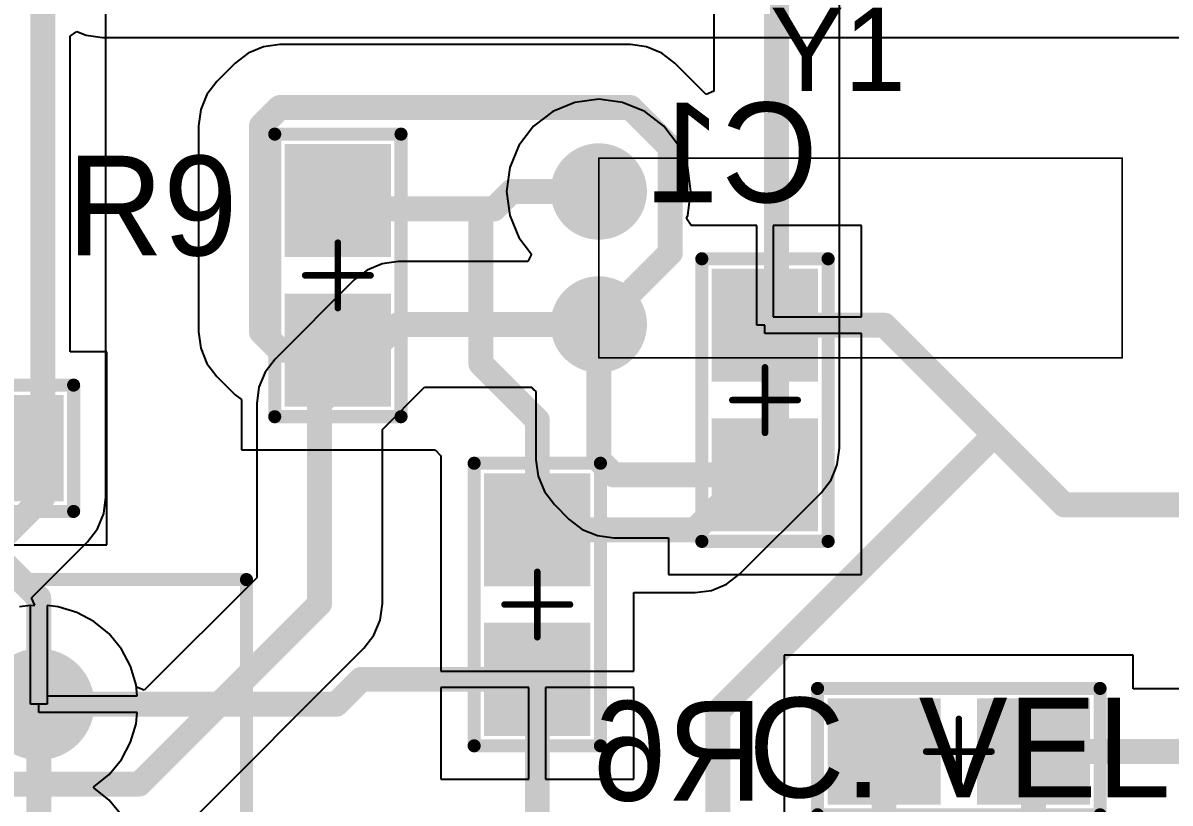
# Model space of a CAD drawing. Extents: x 2 to 5.35, y 2.27 to 3.73.
# Drawn here: x 3.976 to 4.666, y 2.615 to 3.084 of the extents above; entities that cross this region are included whole.
import ezdxf

# ---------------------------------------------------------------- set-up
doc = ezdxf.new("R2010")
doc.units = 0
doc.layers.get('0').update_dxf_attribs({"linetype": 'CONTINUOUS'})
for name, color, linetype in [('BOTTOMLAYER', 5, 'CONTINUOUS'), ('BOTTOMOVERLAY', 54, 'CONTINUOUS'), ('BOTTOMPASTE', 16, 'CONTINUOUS'), ('BOTTOMSOLDER', 6, 'CONTINUOUS'), ('MECHANICAL15', 56, 'CONTINUOUS'), ('MULTILAYER', 9, 'CONTINUOUS'), ('TOPLAYER', 1, 'CONTINUOUS'), ('TOPOVERLAY', 2, 'CONTINUOUS'), ('TOPPASTE', 8, 'CONTINUOUS'), ('TOPSOLDER', 216, 'CONTINUOUS')]:
    doc.layers.add(name, color=color, linetype=linetype)

# ---------------------------------------------------------------- blocks, each defined once
blk = doc.blocks.new('0805_12')
at = {"layer": 'MECHANICAL15', "const_width": 0.003937}
for points in [[(0, -0.019686), (0, 0.019684)], [(0.019686, 0), (-0.019686, 0)]]:
    blk.add_lwpolyline(points, dxfattribs=at)
at = {"layer": 'MECHANICAL15', "const_width": 0.001969}
for points in [[(-0.000984, 0.019684, 1), (0.000984, 0.019684, 1)], [(-0.02067, 0, 1), (-0.018702, 0, 1)], [(0.018702, 0, 1), (0.02067, 0, 1)], [(-0.000984, -0.019686, 1), (0.000984, -0.019686, 1)]]:
    blk.add_lwpolyline(points, format="xyb", close=True, dxfattribs=at)
at = {"layer": 'TOPLAYER'}
for points in [[(-0.075, -0.028), (-0.015, -0.028), (-0.075, 0.028), (-0.015, 0.028)], [(0.015, -0.028), (0.075, -0.028), (0.015, 0.028), (0.075, 0.028)]]:
    blk.add_solid(points, dxfattribs=at)
at = {"layer": 'TOPOVERLAY', "const_width": 0.003937}
for points in [[(-0.086969, 0.038, 1), (-0.083031, 0.038, 1)], [(-0.086969, 0.038, 1), (-0.083031, 0.038, 1)], [(0.083031, 0.038, 1), (0.086969, 0.038, 1)], [(0.083031, 0.038, 1), (0.086969, 0.038, 1)], [(-0.086969, -0.038, 1), (-0.083031, -0.038, 1)], [(-0.086969, -0.038, 1), (-0.083031, -0.038, 1)], [(0.083031, -0.038, 1), (0.086969, -0.038, 1)], [(0.083031, -0.038, 1), (0.086969, -0.038, 1)]]:
    blk.add_lwpolyline(points, format="xyb", close=True, dxfattribs=at)
at = {"layer": 'TOPOVERLAY', "const_width": 0.007874}
for points in [[(0.085, 0.038), (-0.085, 0.038)], [(-0.085, -0.038), (-0.085, 0.038)], [(0.085, -0.038), (0.085, 0.038)], [(0.085, -0.038), (-0.085, -0.038)]]:
    blk.add_lwpolyline(points, dxfattribs=at)
at = {"layer": 'TOPPASTE'}
for points in [[(-0.075, -0.028), (-0.015, -0.028), (-0.075, 0.028), (-0.015, 0.028)], [(0.015, -0.028), (0.075, -0.028), (0.015, 0.028), (0.075, 0.028)]]:
    blk.add_solid(points, dxfattribs=at)
at = {"layer": 'TOPSOLDER'}
for points in [[(-0.079, -0.032), (-0.011, -0.032), (-0.079, 0.032), (-0.011, 0.032)], [(0.011, -0.032), (0.079, -0.032), (0.011, 0.032), (0.079, 0.032)]]:
    blk.add_solid(points, dxfattribs=at)
blk = doc.blocks.new('X32768_14')
at = {"layer": 'BOTTOMLAYER', "const_width": 0.025}
for points in [[(-0.012, 0, 1), (0.013, 0, 1)], [(0.068, 0, 1), (0.093, 0, 1)]]:
    blk.add_lwpolyline(points, format="xyb", close=True, dxfattribs=at)
at = {"layer": 'BOTTOMSOLDER', "const_width": 0.029}
for points in [[(-0.014, 0, 1), (0.015, 0, 1)], [(0.066, 0, 1), (0.095, 0, 1)]]:
    blk.add_lwpolyline(points, format="xyb", close=True, dxfattribs=at)
at = {"layer": 'MULTILAYER', "const_width": 0.025}
for points in [[(-0.012, 0, 1), (0.013, 0, 1)], [(0.068, 0, 1), (0.093, 0, 1)]]:
    blk.add_lwpolyline(points, format="xyb", close=True, dxfattribs=at)
at = {"layer": 'TOPLAYER', "const_width": 0.025}
for points in [[(-0.012, 0, 1), (0.013, 0, 1)], [(0.068, 0, 1), (0.093, 0, 1)]]:
    blk.add_lwpolyline(points, format="xyb", close=True, dxfattribs=at)
at = {"layer": 'TOPOVERLAY', "const_width": 0.001}
for points in [[(-0.0195, 0), (0.1005, 0)], [(-0.0195, 0), (-0.0195, -0.315)], [(0.1005, 0), (0.1005, -0.315)], [(-0.0195, -0.315), (0.1005, -0.315)]]:
    blk.add_lwpolyline(points, dxfattribs=at)
at = {"layer": 'TOPOVERLAY', "const_width": 0.0005}
for points in [[(-0.01975, 0, 1), (-0.01925, 0, 1)], [(-0.01975, 0, 1), (-0.01925, 0, 1)], [(0.10025, 0, 1), (0.10075, 0, 1)], [(0.10025, 0, 1), (0.10075, 0, 1)], [(-0.01975, -0.315, 1), (-0.01925, -0.315, 1)], [(-0.01975, -0.315, 1), (-0.01925, -0.315, 1)], [(0.10025, -0.315, 1), (0.10075, -0.315, 1)], [(0.10025, -0.315, 1), (0.10075, -0.315, 1)]]:
    blk.add_lwpolyline(points, format="xyb", close=True, dxfattribs=at)
at = {"layer": 'TOPSOLDER', "const_width": 0.029}
for points in [[(-0.014, 0, 1), (0.015, 0, 1)], [(0.066, 0, 1), (0.095, 0, 1)]]:
    blk.add_lwpolyline(points, format="xyb", close=True, dxfattribs=at)
blk = doc.blocks.new('0805_15')
at = {"layer": 'MECHANICAL15', "const_width": 0.003937}
for points in [[(0, -0.019686), (0, 0.019684)], [(0.019686, 0), (-0.019684, 0)]]:
    blk.add_lwpolyline(points, dxfattribs=at)
at = {"layer": 'MECHANICAL15', "const_width": 0.001969}
for points in [[(-0.000984, 0.019684, 1), (0.000984, 0.019684, 1)], [(-0.020668, 0, 1), (-0.0187, 0, 1)], [(0.018702, 0, 1), (0.02067, 0, 1)], [(-0.000984, -0.019686, 1), (0.000984, -0.019686, 1)]]:
    blk.add_lwpolyline(points, format="xyb", close=True, dxfattribs=at)
at = {"layer": 'TOPLAYER'}
for points in [[(-0.075, -0.028), (-0.015, -0.028), (-0.075, 0.028), (-0.015, 0.028)], [(0.015, -0.028), (0.075, -0.028), (0.015, 0.028), (0.075, 0.028)]]:
    blk.add_solid(points, dxfattribs=at)
at = {"layer": 'TOPOVERLAY', "const_width": 0.003937}
for points in [[(-0.086969, 0.038, 1), (-0.083031, 0.038, 1)], [(-0.086969, 0.038, 1), (-0.083031, 0.038, 1)], [(0.083031, 0.038, 1), (0.086969, 0.038, 1)], [(0.083031, 0.038, 1), (0.086969, 0.038, 1)], [(-0.086969, -0.038, 1), (-0.083031, -0.038, 1)], [(-0.086969, -0.038, 1), (-0.083031, -0.038, 1)], [(0.083031, -0.038, 1), (0.086969, -0.038, 1)], [(0.083031, -0.038, 1), (0.086969, -0.038, 1)]]:
    blk.add_lwpolyline(points, format="xyb", close=True, dxfattribs=at)
at = {"layer": 'TOPOVERLAY', "const_width": 0.007874}
for points in [[(-0.085, -0.038), (-0.085, 0.038)], [(0.085, 0.038), (-0.085, 0.038)], [(0.085, -0.038), (0.085, 0.038)], [(0.085, -0.038), (-0.085, -0.038)]]:
    blk.add_lwpolyline(points, dxfattribs=at)
at = {"layer": 'TOPPASTE'}
for points in [[(-0.075, -0.028), (-0.015, -0.028), (-0.075, 0.028), (-0.015, 0.028)], [(0.015, -0.028), (0.075, -0.028), (0.015, 0.028), (0.075, 0.028)]]:
    blk.add_solid(points, dxfattribs=at)
at = {"layer": 'TOPSOLDER'}
for points in [[(-0.079, -0.032), (-0.011, -0.032), (-0.079, 0.032), (-0.011, 0.032)], [(0.011, -0.032), (0.079, -0.032), (0.011, 0.032), (0.079, 0.032)]]:
    blk.add_solid(points, dxfattribs=at)
blk = doc.blocks.new('SIP7_2_B_17')
at = {"layer": 'BOTTOMLAYER', "const_width": 0.029528}
blk.add_lwpolyline([(0.585236, 0, 1), (0.614764, 0, 1)], format="xyb", close=True, dxfattribs=at)
at = {"layer": 'BOTTOMOVERLAY', "const_width": 0.007874}
for points in [[(-0.125, 0.075), (0.725, 0.075)], [(0.725, -0.175), (0.725, 0.075)]]:
    blk.add_lwpolyline(points, dxfattribs=at)
at = {"layer": 'BOTTOMOVERLAY', "const_width": 0.003937}
blk.add_lwpolyline([(0.723032, 0.075, 1), (0.726969, 0.075, 1)], format="xyb", close=True, dxfattribs=at)
blk.add_lwpolyline([(0.723032, 0.075, 1), (0.726969, 0.075, 1)], format="xyb", close=True, dxfattribs=at)
at = {"layer": 'BOTTOMSOLDER', "const_width": 0.033528}
blk.add_lwpolyline([(0.583236, 0, 1), (0.616764, 0, 1)], format="xyb", close=True, dxfattribs=at)
at = {"layer": 'MULTILAYER', "const_width": 0.029528}
blk.add_lwpolyline([(0.585236, 0, 1), (0.614764, 0, 1)], format="xyb", close=True, dxfattribs=at)
at = {"layer": 'TOPLAYER', "const_width": 0.029528}
blk.add_lwpolyline([(0.585236, 0, 1), (0.614764, 0, 1)], format="xyb", close=True, dxfattribs=at)
at = {"layer": 'TOPSOLDER', "const_width": 0.033528}
blk.add_lwpolyline([(0.583236, 0, 1), (0.616764, 0, 1)], format="xyb", close=True, dxfattribs=at)
blk = doc.blocks.new('0805_B_23')
at = {"layer": 'BOTTOMLAYER'}
for points in [[(-0.075001, -0.027999), (-0.015001, -0.027999), (-0.075001, 0.028001), (-0.015001, 0.028001)], [(0.014999, -0.027999), (0.074999, -0.027999), (0.014999, 0.028001), (0.074999, 0.028001)]]:
    blk.add_solid(points, dxfattribs=at)
at = {"layer": 'BOTTOMOVERLAY', "const_width": 0.003937}
for points in [[(-0.08697, 0.038001, 1), (-0.083033, 0.038001, 1)], [(-0.08697, 0.038001, 1), (-0.083033, 0.038001, 1)], [(0.08303, 0.038001, 1), (0.086967, 0.038001, 1)], [(0.08303, 0.038001, 1), (0.086967, 0.038001, 1)], [(-0.08697, -0.037999, 1), (-0.083033, -0.037999, 1)], [(-0.08697, -0.037999, 1), (-0.083033, -0.037999, 1)], [(0.08303, -0.037999, 1), (0.086967, -0.037999, 1)], [(0.08303, -0.037999, 1), (0.086967, -0.037999, 1)]]:
    blk.add_lwpolyline(points, format="xyb", close=True, dxfattribs=at)
at = {"layer": 'BOTTOMOVERLAY', "const_width": 0.007874}
for points in [[(0.084999, 0.038001), (-0.085001, 0.038001)], [(-0.085001, 0.038001), (-0.085001, -0.037999)], [(0.084999, 0.038001), (0.084999, -0.037999)], [(0.084999, -0.037999), (-0.085001, -0.037999)]]:
    blk.add_lwpolyline(points, dxfattribs=at)
at = {"layer": 'BOTTOMPASTE'}
for points in [[(-0.075001, -0.027999), (-0.015001, -0.027999), (-0.075001, 0.028001), (-0.015001, 0.028001)], [(0.014999, -0.027999), (0.074999, -0.027999), (0.014999, 0.028001), (0.074999, 0.028001)]]:
    blk.add_solid(points, dxfattribs=at)
at = {"layer": 'BOTTOMSOLDER'}
for points in [[(-0.079001, -0.031999), (-0.011001, -0.031999), (-0.079001, 0.032001), (-0.011001, 0.032001)], [(0.010999, -0.031999), (0.078999, -0.031999), (0.010999, 0.032001), (0.078999, 0.032001)]]:
    blk.add_solid(points, dxfattribs=at)
at = {"layer": 'MECHANICAL15', "const_width": 0.003937}
for points in [[(-0.000001, 0.019687), (-0.000001, -0.019683)], [(0.019685, 0.000001), (-0.019687, 0.000001)]]:
    blk.add_lwpolyline(points, dxfattribs=at)
at = {"layer": 'MECHANICAL15', "const_width": 0.001969}
for points in [[(-0.000985, 0.019687, 1), (0.000983, 0.019687, 1)], [(-0.020671, 0.000001, 1), (-0.018703, 0.000001, 1)], [(0.018701, 0.000001, 1), (0.020669, 0.000001, 1)], [(-0.000985, -0.019683, 1), (0.000983, -0.019683, 1)]]:
    blk.add_lwpolyline(points, format="xyb", close=True, dxfattribs=at)
blk = doc.blocks.new('0805_B_32')
at = {"layer": 'BOTTOMLAYER'}
for points in [[(-0.075, -0.027998), (-0.015, -0.027998), (-0.075, 0.028002), (-0.015, 0.028002)], [(0.015, -0.027998), (0.075, -0.027998), (0.015, 0.028002), (0.075, 0.028002)]]:
    blk.add_solid(points, dxfattribs=at)
at = {"layer": 'BOTTOMOVERLAY', "const_width": 0.003937}
for points in [[(-0.086969, 0.038002, 1), (-0.083031, 0.038002, 1)], [(-0.086969, 0.038002, 1), (-0.083031, 0.038002, 1)], [(0.083031, 0.038002, 1), (0.086969, 0.038002, 1)], [(0.083031, 0.038002, 1), (0.086969, 0.038002, 1)], [(-0.086969, -0.037998, 1), (-0.083031, -0.037998, 1)], [(-0.086969, -0.037998, 1), (-0.083031, -0.037998, 1)], [(0.083031, -0.037998, 1), (0.086969, -0.037998, 1)], [(0.083031, -0.037998, 1), (0.086969, -0.037998, 1)]]:
    blk.add_lwpolyline(points, format="xyb", close=True, dxfattribs=at)
at = {"layer": 'BOTTOMOVERLAY', "const_width": 0.007874}
for points in [[(-0.085, 0.038002), (-0.085, -0.037998)], [(0.085, 0.038002), (-0.085, 0.038002)], [(0.085, 0.038002), (0.085, -0.037998)], [(0.085, -0.037998), (-0.085, -0.037998)]]:
    blk.add_lwpolyline(points, dxfattribs=at)
at = {"layer": 'BOTTOMPASTE'}
for points in [[(-0.075, -0.027998), (-0.015, -0.027998), (-0.075, 0.028002), (-0.015, 0.028002)], [(0.015, -0.027998), (0.075, -0.027998), (0.015, 0.028002), (0.075, 0.028002)]]:
    blk.add_solid(points, dxfattribs=at)
at = {"layer": 'BOTTOMSOLDER'}
for points in [[(-0.079, -0.031998), (-0.011, -0.031998), (-0.079, 0.032002), (-0.011, 0.032002)], [(0.011, -0.031998), (0.079, -0.031998), (0.011, 0.032002), (0.079, 0.032002)]]:
    blk.add_solid(points, dxfattribs=at)
at = {"layer": 'MECHANICAL15', "const_width": 0.003937}
for points in [[(0, 0.019686), (0, -0.019684)], [(0.019684, 0.000002), (-0.019686, 0.000002)]]:
    blk.add_lwpolyline(points, dxfattribs=at)
at = {"layer": 'MECHANICAL15', "const_width": 0.001969}
for points in [[(-0.000984, 0.019686, 1), (0.000984, 0.019686, 1)], [(-0.02067, 0.000002, 1), (-0.018702, 0.000002, 1)], [(0.0187, 0.000002, 1), (0.020668, 0.000002, 1)], [(-0.000984, -0.019684, 1), (0.000984, -0.019684, 1)]]:
    blk.add_lwpolyline(points, format="xyb", close=True, dxfattribs=at)
blk = doc.blocks.new('0805_B_33')
at = {"layer": 'BOTTOMLAYER'}
for points in [[(-0.075, -0.028), (-0.015, -0.028), (-0.075, 0.028), (-0.015, 0.028)], [(0.015, -0.028), (0.075, -0.028), (0.015, 0.028), (0.075, 0.028)]]:
    blk.add_solid(points, dxfattribs=at)
at = {"layer": 'BOTTOMOVERLAY', "const_width": 0.003937}
for points in [[(-0.086969, 0.038, 1), (-0.083031, 0.038, 1)], [(-0.086969, 0.038, 1), (-0.083031, 0.038, 1)], [(0.083031, 0.038, 1), (0.086969, 0.038, 1)], [(0.083031, 0.038, 1), (0.086969, 0.038, 1)], [(-0.086969, -0.038, 1), (-0.083031, -0.038, 1)], [(-0.086969, -0.038, 1), (-0.083031, -0.038, 1)], [(0.083031, -0.038, 1), (0.086969, -0.038, 1)], [(0.083031, -0.038, 1), (0.086969, -0.038, 1)]]:
    blk.add_lwpolyline(points, format="xyb", close=True, dxfattribs=at)
at = {"layer": 'BOTTOMOVERLAY', "const_width": 0.007874}
for points in [[(-0.085, 0.038), (-0.085, -0.038)], [(-0.085, 0.038), (0.085, 0.038)], [(0.085, 0.038), (0.085, -0.038)], [(-0.085, -0.038), (0.085, -0.038)]]:
    blk.add_lwpolyline(points, dxfattribs=at)
at = {"layer": 'BOTTOMPASTE'}
for points in [[(-0.075, -0.028), (-0.015, -0.028), (-0.075, 0.028), (-0.015, 0.028)], [(0.015, -0.028), (0.075, -0.028), (0.015, 0.028), (0.075, 0.028)]]:
    blk.add_solid(points, dxfattribs=at)
at = {"layer": 'BOTTOMSOLDER'}
for points in [[(-0.079, -0.032), (-0.011, -0.032), (-0.079, 0.032), (-0.011, 0.032)], [(0.011, -0.032), (0.079, -0.032), (0.011, 0.032), (0.079, 0.032)]]:
    blk.add_solid(points, dxfattribs=at)
at = {"layer": 'MECHANICAL15', "const_width": 0.003937}
for points in [[(0, 0.019686), (0, -0.019684)], [(-0.019686, 0), (0.019684, 0)]]:
    blk.add_lwpolyline(points, dxfattribs=at)
at = {"layer": 'MECHANICAL15', "const_width": 0.001969}
for points in [[(-0.000984, 0.019686, 1), (0.000984, 0.019686, 1)], [(-0.02067, 0, 1), (-0.018702, 0, 1)], [(0.0187, 0, 1), (0.020668, 0, 1)], [(-0.000984, -0.019684, 1), (0.000984, -0.019684, 1)]]:
    blk.add_lwpolyline(points, format="xyb", close=True, dxfattribs=at)

msp = doc.modelspace()

# ---------------------------------------------------------------- linework, layer by layer
at = {"layer": 'BOTTOMLAYER'}
for p, q in [((4.003824, 3.076001), (4.007981, 3.078778)), ((4.007981, 3.078778), (4.013566, 3.076465)), ((4.003824, 2.886), (4.003824, 3.076001)), ((4.013566, 3.076465), (4.023355, 3.075176)), ((4.023355, 3.075176), (4.896153, 3.075176)), ((4.322, 3.037975), (4.307642, 3.036084)), ((4.336358, 3.036084), (4.322, 3.037975)), ((4.294263, 3.030542), (4.282774, 3.021727)), ((4.307642, 3.036084), (4.294263, 3.030542)), ((4.349737, 3.030542), (4.336358, 3.036084)), ((4.361226, 3.021727), (4.349737, 3.030542)), ((4.282774, 3.021727), (4.273958, 3.010237)), ((4.370042, 3.010237), (4.361226, 3.021727)), ((4.273958, 3.010237), (4.268416, 2.996858)), ((4.375584, 2.996858), (4.370042, 3.010237)), ((4.268416, 2.996858), (4.266525, 2.9825)), ((4.377475, 2.9825), (4.375584, 2.996858)), ((4.266525, 2.9825), (4.268416, 2.968142)), ((4.375584, 2.968142), (4.377475, 2.9825)), ((4.268416, 2.968142), (4.273958, 2.954763)), ((4.374762, 2.966157), (4.375584, 2.968142)), ((4.37754, 2.962), (4.374762, 2.966157)), ((4.417, 2.962), (4.37754, 2.962)), ((4.417, 2.90199), (4.417, 2.962)), ((4.48, 2.962), (4.427, 2.962)), ((4.427, 2.962), (4.427, 2.907)), ((4.48, 2.907), (4.48, 2.962)), ((4.273958, 2.954763), (4.281596, 2.944808)), ((4.281596, 2.944808), (4.279385, 2.940324)), ((4.182588, 2.935256), (4.174755, 2.929245)), ((4.191711, 2.939035), (4.182588, 2.935256)), ((4.2015, 2.940324), (4.191711, 2.939035)), ((4.279385, 2.940324), (4.2015, 2.940324)), ((4.174755, 2.929245), (4.12722, 2.881711)), ((4.427, 2.907), (4.48, 2.907)), ((4.42199, 2.90199), (4.417, 2.90199)), ((4.42199, 2.897), (4.42199, 2.90199)), ((4.48, 2.897), (4.42199, 2.897)), ((4.48, 2.842), (4.48, 2.897)), ((4.026, 2.886), (4.003824, 2.886)), ((4.026, 2.77), (4.026, 2.886)), ((4.12722, 2.881711), (4.121209, 2.873877)), ((4.121209, 2.873877), (4.117431, 2.864755)), ((4.117431, 2.864755), (4.116142, 2.854965)), ((4.191789, 2.839298), (4.217167, 2.864676)), ((4.217167, 2.864676), (4.281697, 2.864676)), ((4.281697, 2.864676), (4.282774, 2.863274)), ((4.282774, 2.863274), (4.284176, 2.862197)), ((4.284176, 2.862197), (4.284176, 2.821)), ((4.116142, 2.854965), (4.116142, 2.750132)), ((4.191789, 2.734465), (4.191789, 2.839298)), ((4.48, 2.752), (4.48, 2.842)), ((4.284176, 2.821), (4.285465, 2.811211)), ((4.285465, 2.811211), (4.289244, 2.802088)), ((4.289244, 2.802088), (4.295255, 2.794255)), ((4.295255, 2.794255), (4.304254, 2.785255)), ((4.304254, 2.785255), (4.304255, 2.785255)), ((4.304255, 2.785255), (4.304254, 2.785255)), ((4.304254, 2.785255), (4.304255, 2.785255)), ((4.304255, 2.785255), (4.304255, 2.785255)), ((4.304255, 2.785255), (4.304255, 2.785255)), ((4.304255, 2.785255), (4.304255, 2.785255)), ((4.304255, 2.785255), (4.304255, 2.785255)), ((4.304255, 2.785255), (4.304255, 2.785255)), ((4.304255, 2.785255), (4.304255, 2.785255)), ((4.304255, 2.785255), (4.304255, 2.785255)), ((4.304255, 2.785255), (4.304255, 2.785255)), ((4.304255, 2.785255), (4.312088, 2.779244)), ((4.312088, 2.779244), (4.321211, 2.775465)), ((4.321211, 2.775465), (4.331, 2.774176)), ((3.856024, 2.77), (4.026, 2.77)), ((4.331, 2.774176), (4.364, 2.774176)), ((4.364, 2.774176), (4.364, 2.752)), ((4.116142, 2.750132), (4.048519, 2.68251)), ((4.364, 2.752), (4.48, 2.752)), ((4.1905, 2.724676), (4.191789, 2.734465)), ((3.98, 2.733323), (3.973331, 2.732666)), ((3.98, 2.67399), (3.98, 2.733323)), ((3.996669, 2.732666), (3.99, 2.733323)), ((3.99, 2.733323), (3.99, 2.67399)), ((4.00789, 2.729262), (3.996669, 2.732666)), ((4.018232, 2.723735), (4.00789, 2.729262)), ((4.027296, 2.716296), (4.018232, 2.723735)), ((4.186722, 2.715554), (4.1905, 2.724676)), ((4.1905, 2.724676), (4.1905, 2.724676)), ((4.1905, 2.724676), (4.1905, 2.724676)), ((4.1905, 2.724676), (4.1905, 2.724676)), ((4.1905, 2.724676), (4.1905, 2.724676)), ((4.1905, 2.724676), (4.1905, 2.724676)), ((4.1905, 2.724676), (4.1905, 2.724676)), ((4.1905, 2.724676), (4.1905, 2.724676)), ((4.1905, 2.724676), (4.1905, 2.724676)), ((4.1905, 2.724676), (4.1905, 2.724676)), ((4.1905, 2.724676), (4.1905, 2.724676)), ((4.1905, 2.724676), (4.1905, 2.724676)), ((4.1905, 2.724676), (4.1905, 2.724676)), ((4.1905, 2.724676), (4.1905, 2.724676)), ((4.1905, 2.724676), (4.1905, 2.724676)), ((4.1905, 2.724676), (4.1905, 2.724676)), ((4.1905, 2.724676), (4.1905, 2.724676)), ((4.1905, 2.724676), (4.1905, 2.724676)), ((4.1905, 2.724676), (4.1905, 2.724676)), ((4.1905, 2.724676), (4.1905, 2.724676)), ((4.1905, 2.724676), (4.1905, 2.724676)), ((4.1905, 2.724676), (4.1905, 2.724676)), ((4.1905, 2.724676), (4.1905, 2.724676)), ((4.1905, 2.724676), (4.1905, 2.724676)), ((4.1905, 2.724676), (4.1905, 2.724676)), ((4.1905, 2.724676), (4.1905, 2.724676)), ((4.1905, 2.724676), (4.1905, 2.724676)), ((4.1905, 2.724676), (4.1905, 2.724676)), ((4.1905, 2.724676), (4.1905, 2.724676)), ((4.1905, 2.724676), (4.1905, 2.724676)), ((4.1905, 2.724676), (4.1905, 2.724676)), ((4.1905, 2.724676), (4.1905, 2.724676)), ((4.1905, 2.724676), (4.1905, 2.724676)), ((4.1905, 2.724676), (4.1905, 2.724676)), ((4.1905, 2.724676), (4.1905, 2.724676)), ((4.1905, 2.724676), (4.1905, 2.724676)), ((4.034735, 2.707232), (4.027296, 2.716296)), ((4.180711, 2.70772), (4.186722, 2.715554)), ((4.040262, 2.69689), (4.034735, 2.707232)), ((4.072245, 2.599255), (4.180711, 2.70772)), ((4.643636, 2.703522), (4.433636, 2.703522)), ((4.433636, 2.703522), (4.433636, 2.587522)), ((4.643636, 2.683346), (4.643636, 2.703522)), ((4.043666, 2.685669), (4.040262, 2.69689)), ((4.043812, 2.684194), (4.043666, 2.685669)), ((4.048519, 2.68251), (4.043812, 2.684194)), ((4.67528, 2.683346), (4.643636, 2.683346)), ((3.99, 2.67399), (3.98, 2.67399))]:
    msp.add_line(p, q, dxfattribs=at)
at = {"layer": 'BOTTOMLAYER', "const_width": 0.015}
for points in [[(4.153965, 2.854965), (4.2015, 2.9025)], [(4.2015, 2.9025), (4.322, 2.9025)], [(4.322, 2.821), (4.322, 2.9025)], [(4.422, 2.902), (4.494, 2.902)], [(4.494, 2.902), (4.602047, 2.793953)], [(4.153965, 2.734465), (4.153965, 2.854965)], [(4.393636, 2.669636), (4.56, 2.836)], [(4.322, 2.821), (4.331, 2.812)], [(4.331, 2.812), (4.422, 2.812)], [(4.602047, 2.793953), (4.757516, 2.793953)], [(3.964, 2.759), (3.985, 2.738)], [(3.985, 2.674), (3.985, 2.738)], [(4.0455, 2.626), (4.153965, 2.734465)], [(4.393636, 2.638), (4.393636, 2.669636)], [(4.493636, 2.490522), (4.493636, 2.645522)], [(4.583636, 2.645522), (4.73, 2.645522)], [(4.583636, 2.573), (4.583636, 2.645522)], [(4.393636, 2.490522), (4.393636, 2.638)], [(3.86, 2.626), (4.0455, 2.626)]]:
    msp.add_lwpolyline(points, dxfattribs=at)
at = {"layer": 'BOTTOMLAYER', "const_width": 0.0075}
for points in [[(4.19775, 2.9025, 1), (4.20525, 2.9025, 1)], [(4.19775, 2.9025, 1), (4.20525, 2.9025, 1)], [(4.31825, 2.9025, 1), (4.32575, 2.9025, 1)], [(4.31825, 2.9025, 1), (4.32575, 2.9025, 1)], [(4.41825, 2.902, 1), (4.42575, 2.902, 1)], [(4.49025, 2.902, 1), (4.49775, 2.902, 1)], [(4.49025, 2.902, 1), (4.49775, 2.902, 1)], [(4.150215, 2.854965, 1), (4.157715, 2.854965, 1)], [(4.150215, 2.854965, 1), (4.157715, 2.854965, 1)], [(4.55625, 2.836, 1), (4.56375, 2.836, 1)], [(4.31825, 2.821, 1), (4.32575, 2.821, 1)], [(4.31825, 2.821, 1), (4.32575, 2.821, 1)], [(4.32725, 2.812, 1), (4.33475, 2.812, 1)], [(4.32725, 2.812, 1), (4.33475, 2.812, 1)], [(4.41825, 2.812, 1), (4.42575, 2.812, 1)], [(4.598297, 2.793953, 1), (4.605797, 2.793953, 1)], [(4.598297, 2.793953, 1), (4.605797, 2.793953, 1)], [(3.98125, 2.738, 1), (3.98875, 2.738, 1)], [(3.98125, 2.738, 1), (3.98875, 2.738, 1)], [(4.150215, 2.734465, 1), (4.157715, 2.734465, 1)], [(4.150215, 2.734465, 1), (4.157715, 2.734465, 1)], [(3.98125, 2.674, 1), (3.98875, 2.674, 1)], [(4.389886, 2.669636, 1), (4.397386, 2.669636, 1)], [(4.389886, 2.669636, 1), (4.397386, 2.669636, 1)], [(4.489886, 2.645522, 1), (4.497386, 2.645522, 1)], [(4.579886, 2.645522, 1), (4.587386, 2.645522, 1)], [(4.579886, 2.645522, 1), (4.587386, 2.645522, 1)], [(4.389886, 2.638, 1), (4.397386, 2.638, 1)], [(4.389886, 2.638, 1), (4.397386, 2.638, 1)], [(4.04175, 2.626, 1), (4.04925, 2.626, 1)], [(4.04175, 2.626, 1), (4.04925, 2.626, 1)]]:
    msp.add_lwpolyline(points, format="xyb", close=True, dxfattribs=at)
at = {"layer": 'TOPLAYER'}
for p, q in [((4.025364, 2.79854), (4.025364, 3.220873)), ((4.391176, 3.099299), (4.391176, 3.042847)), ((4.466824, 2.828), (4.466824, 3.099299)), ((4.111088, 3.065756), (4.103255, 3.059745)), ((4.12021, 3.069535), (4.111088, 3.065756)), ((4.13, 3.070824), (4.12021, 3.069535)), ((4.341, 3.070824), (4.13, 3.070824)), ((4.35079, 3.069535), (4.341, 3.070824)), ((4.359912, 3.065756), (4.35079, 3.069535)), ((4.367745, 3.059745), (4.359912, 3.065756)), ((4.103255, 3.059745), (4.092255, 3.048745)), ((4.386557, 3.040934), (4.367745, 3.059745)), ((4.092255, 3.048745), (4.086244, 3.040912)), ((4.086244, 3.040912), (4.082465, 3.031789)), ((4.391176, 3.042847), (4.386557, 3.040934)), ((4.082465, 3.031789), (4.081176, 3.022)), ((4.081176, 3.022), (4.081176, 2.898)), ((4.081176, 2.898), (4.081176, 2.898)), ((4.081176, 2.898), (4.081176, 2.898)), ((4.081176, 2.898), (4.082465, 2.888211)), ((4.082465, 2.888211), (4.086244, 2.879088)), ((4.086244, 2.879088), (4.092255, 2.871255)), ((4.092255, 2.871255), (4.103255, 2.860255)), ((4.103255, 2.860255), (4.107, 2.857381)), ((4.107, 2.857381), (4.107, 2.827)), ((4.107, 2.827), (4.223, 2.827)), ((4.223, 2.827), (4.223, 2.827)), ((4.223, 2.827), (4.223464, 2.827)), ((4.223464, 2.827), (4.227, 2.823464)), ((4.227, 2.823464), (4.227, 2.719)), ((4.465535, 2.818211), (4.466824, 2.828)), ((4.464428, 2.815539), (4.465535, 2.818211)), ((4.461756, 2.809088), (4.464428, 2.815539)), ((4.455745, 2.801255), (4.461756, 2.809088)), ((4.024075, 2.78875), (4.025364, 2.79854)), ((4.025364, 2.79854), (4.025364, 2.79854)), ((4.025364, 2.79854), (4.025364, 2.79854)), ((4.025364, 2.79854), (4.025364, 2.79854)), ((4.025364, 2.79854), (4.025364, 2.79854)), ((4.025364, 2.79854), (4.025364, 2.79854)), ((4.025364, 2.79854), (4.025364, 2.79854)), ((4.025364, 2.79854), (4.025364, 2.79854)), ((4.025364, 2.79854), (4.025364, 2.79854)), ((4.025364, 2.79854), (4.025364, 2.79854)), ((4.025364, 2.79854), (4.025364, 2.79854)), ((4.025364, 2.79854), (4.025364, 2.79854)), ((4.025364, 2.79854), (4.025364, 2.79854)), ((4.025364, 2.79854), (4.025364, 2.79854)), ((4.025364, 2.79854), (4.025364, 2.79854)), ((4.025364, 2.79854), (4.025364, 2.79854)), ((4.025364, 2.79854), (4.025364, 2.79854)), ((4.025364, 2.79854), (4.025364, 2.79854)), ((4.025364, 2.79854), (4.025364, 2.79854)), ((4.025364, 2.79854), (4.025364, 2.79854)), ((4.025364, 2.79854), (4.025364, 2.79854)), ((4.025364, 2.79854), (4.025364, 2.79854)), ((4.025364, 2.79854), (4.025364, 2.79854)), ((4.025364, 2.79854), (4.025364, 2.79854)), ((4.025364, 2.79854), (4.025364, 2.79854)), ((4.025364, 2.79854), (4.025364, 2.79854)), ((4.025364, 2.79854), (4.025364, 2.79854)), ((4.025364, 2.79854), (4.025364, 2.79854)), ((4.025364, 2.79854), (4.025364, 2.79854)), ((4.025364, 2.79854), (4.025364, 2.79854)), ((4.025364, 2.79854), (4.025364, 2.79854)), ((4.025364, 2.79854), (4.025364, 2.79854)), ((4.025364, 2.79854), (4.025364, 2.79854)), ((4.025364, 2.79854), (4.025364, 2.79854)), ((4.025364, 2.79854), (4.025364, 2.79854)), ((4.406745, 2.752255), (4.455745, 2.801255)), ((4.020296, 2.779628), (4.024075, 2.78875)), ((4.014285, 2.771795), (4.020296, 2.779628)), ((3.980604, 2.738113), (4.014285, 2.771795)), ((4.398912, 2.746244), (4.406745, 2.752255)), ((4.343, 2.719), (4.343, 2.741176)), ((4.343, 2.741176), (4.38, 2.741176)), ((4.38, 2.741176), (4.38979, 2.742465)), ((4.38979, 2.742465), (4.398912, 2.746244)), ((3.98, 2.733325), (3.98274, 2.733595)), ((3.98274, 2.733595), (3.980604, 2.738113)), ((3.98, 2.67399), (3.98, 2.733325)), ((3.996669, 2.732666), (3.99, 2.733323)), ((3.99, 2.733323), (3.99, 2.679)), ((4.00789, 2.729262), (3.996669, 2.732666)), ((4.018232, 2.723735), (4.00789, 2.729262)), ((4.027296, 2.716296), (4.018232, 2.723735)), ((4.034735, 2.707232), (4.027296, 2.716296)), ((4.227, 2.719), (4.227, 2.694)), ((4.343, 2.694), (4.343, 2.719)), ((4.040262, 2.69689), (4.034735, 2.707232)), ((4.043666, 2.685669), (4.040262, 2.69689)), ((4.227, 2.694), (4.343, 2.694)), ((4.044323, 2.679), (4.043666, 2.685669)), ((3.99, 2.679), (4.044323, 2.679)), ((4.28, 2.684), (4.227, 2.684)), ((4.227, 2.684), (4.227, 2.629)), ((4.28, 2.629), (4.28, 2.684)), ((4.343, 2.684), (4.29, 2.684)), ((4.29, 2.684), (4.29, 2.629)), ((4.343, 2.629), (4.343, 2.684)), ((3.98499, 2.67399), (3.98, 2.67399)), ((3.98499, 2.669), (3.98499, 2.67399)), ((4.044323, 2.669), (3.98499, 2.669)), ((4.043666, 2.662331), (4.044323, 2.669)), ((4.040262, 2.65111), (4.043666, 2.662331)), ((4.034735, 2.640768), (4.040262, 2.65111)), ((4.027296, 2.631704), (4.034735, 2.640768)), ((4.018232, 2.624265), (4.027296, 2.631704)), ((4.018232, 2.623735), (4.018232, 2.624265)), ((4.027296, 2.616296), (4.018232, 2.623735)), ((4.227, 2.629), (4.28, 2.629)), ((4.29, 2.629), (4.343, 2.629)), ((4.034735, 2.607232), (4.027296, 2.616296))]:
    msp.add_line(p, q, dxfattribs=at)
at = {"layer": 'TOPLAYER', "const_width": 0.015}
for points in [[(3.98754, 2.79854), (3.98754, 3.23654)], [(4.429, 2.828), (4.429, 3.186)], [(4.119, 3.022), (4.13, 3.033)], [(4.13, 3.033), (4.341, 3.033)], [(4.341, 3.033), (4.365, 3.009)], [(4.119, 2.898), (4.119, 3.022)], [(4.365, 2.9455), (4.365, 3.009)], [(4.259, 2.972), (4.2695, 2.9825)], [(4.2695, 2.9825), (4.322, 2.9825)], [(4.165, 2.977), (4.17, 2.972)], [(4.17, 2.972), (4.251, 2.972)], [(4.251, 2.879), (4.251, 2.972)], [(4.251, 2.972), (4.259, 2.972)], [(4.322, 2.9025), (4.365, 2.9455)], [(4.119, 2.898), (4.13, 2.887)], [(4.13, 2.887), (4.165, 2.887)], [(4.251, 2.879), (4.285, 2.845)], [(4.285, 2.779), (4.285, 2.845)], [(4.38, 2.779), (4.429, 2.828)], [(3.933, 2.744), (3.98754, 2.79854)], [(4.285, 2.779), (4.38, 2.779)], [(4.164, 2.674), (4.179, 2.689)], [(4.179, 2.689), (4.285, 2.689)], [(4.285, 2.599158), (4.285, 2.689)], [(3.985, 2.674), (4.164, 2.674)], [(3.985, 2.574), (3.985, 2.674)]]:
    msp.add_lwpolyline(points, dxfattribs=at)
at = {"layer": 'TOPLAYER', "const_width": 0.0075}
for points in [[(4.12625, 3.033, 1), (4.13375, 3.033, 1)], [(4.12625, 3.033, 1), (4.13375, 3.033, 1)], [(4.33725, 3.033, 1), (4.34475, 3.033, 1)], [(4.33725, 3.033, 1), (4.34475, 3.033, 1)], [(4.11525, 3.022, 1), (4.12275, 3.022, 1)], [(4.11525, 3.022, 1), (4.12275, 3.022, 1)], [(4.36125, 3.009, 1), (4.36875, 3.009, 1)], [(4.36125, 3.009, 1), (4.36875, 3.009, 1)], [(4.26575, 2.9825, 1), (4.27325, 2.9825, 1)], [(4.26575, 2.9825, 1), (4.27325, 2.9825, 1)], [(4.31825, 2.9825, 1), (4.32575, 2.9825, 1)], [(4.16125, 2.977, 1), (4.16875, 2.977, 1)], [(4.16625, 2.972, 1), (4.17375, 2.972, 1)], [(4.16625, 2.972, 1), (4.17375, 2.972, 1)], [(4.24725, 2.972, 1), (4.25475, 2.972, 1)], [(4.24725, 2.972, 1), (4.25475, 2.972, 1)], [(4.24725, 2.972, 1), (4.25475, 2.972, 1)], [(4.25525, 2.972, 1), (4.26275, 2.972, 1)], [(4.25525, 2.972, 1), (4.26275, 2.972, 1)], [(4.36125, 2.9455, 1), (4.36875, 2.9455, 1)], [(4.36125, 2.9455, 1), (4.36875, 2.9455, 1)], [(4.31825, 2.9025, 1), (4.32575, 2.9025, 1)], [(4.11525, 2.898, 1), (4.12275, 2.898, 1)], [(4.11525, 2.898, 1), (4.12275, 2.898, 1)], [(4.12625, 2.887, 1), (4.13375, 2.887, 1)], [(4.12625, 2.887, 1), (4.13375, 2.887, 1)], [(4.16125, 2.887, 1), (4.16875, 2.887, 1)], [(4.24725, 2.879, 1), (4.25475, 2.879, 1)], [(4.24725, 2.879, 1), (4.25475, 2.879, 1)], [(4.28125, 2.845, 1), (4.28875, 2.845, 1)], [(4.28125, 2.845, 1), (4.28875, 2.845, 1)], [(4.42525, 2.828, 1), (4.43275, 2.828, 1)], [(4.42525, 2.828, 1), (4.43275, 2.828, 1)], [(3.98379, 2.79854, 1), (3.99129, 2.79854, 1)], [(3.98379, 2.79854, 1), (3.99129, 2.79854, 1)], [(4.28125, 2.779, 1), (4.28875, 2.779, 1)], [(4.28125, 2.779, 1), (4.28875, 2.779, 1)], [(4.37625, 2.779, 1), (4.38375, 2.779, 1)], [(4.37625, 2.779, 1), (4.38375, 2.779, 1)], [(4.17525, 2.689, 1), (4.18275, 2.689, 1)], [(4.17525, 2.689, 1), (4.18275, 2.689, 1)], [(4.28125, 2.689, 1), (4.28875, 2.689, 1)], [(4.28125, 2.689, 1), (4.28875, 2.689, 1)], [(3.98125, 2.674, 1), (3.98875, 2.674, 1)], [(3.98125, 2.674, 1), (3.98875, 2.674, 1)], [(4.16025, 2.674, 1), (4.16775, 2.674, 1)], [(4.16025, 2.674, 1), (4.16775, 2.674, 1)]]:
    msp.add_lwpolyline(points, format="xyb", close=True, dxfattribs=at)

# ---------------------------------------------------------------- block references
for name, p, rotation in [('0805_12', (4.165, 2.932), 270), ('X32768_14', (4.322, 2.902), 90), ('0805_B_33', (4.422, 2.857), 90), ('0805_B_32', (3.921, 2.828002), 180), ('0805_15', (4.285, 2.734), 270), ('SIP7_2_B_17', (3.385, 2.674), 360), ('0805_B_23', (4.538635, 2.645523), 180)]:
    msp.add_blockref(name, p, dxfattribs=dict(rotation=rotation))

# ---------------------------------------------------------------- texts
at = {"layer": 'BOTTOMOVERLAY', "text_generation_flag": 2}
for s, p in [('C1', (4.454, 2.976)), ('R6', (4.421, 2.616))]:
    msp.add_text(s, height=0.06, dxfattribs=at).set_placement(p)
at = {"layer": 'TOPOVERLAY'}
for s, height, p in [('Y1', 0.05, (4.425, 3.043)), ('R9', 0.06, (4.002, 2.944))]:
    msp.add_text(s, height=height, rotation=360, dxfattribs=at).set_placement(p)
msp.add_text('C. VEL.', height=0.06, dxfattribs=at).set_placement((4.412, 2.618))

doc.saveas('drawing.dxf')
